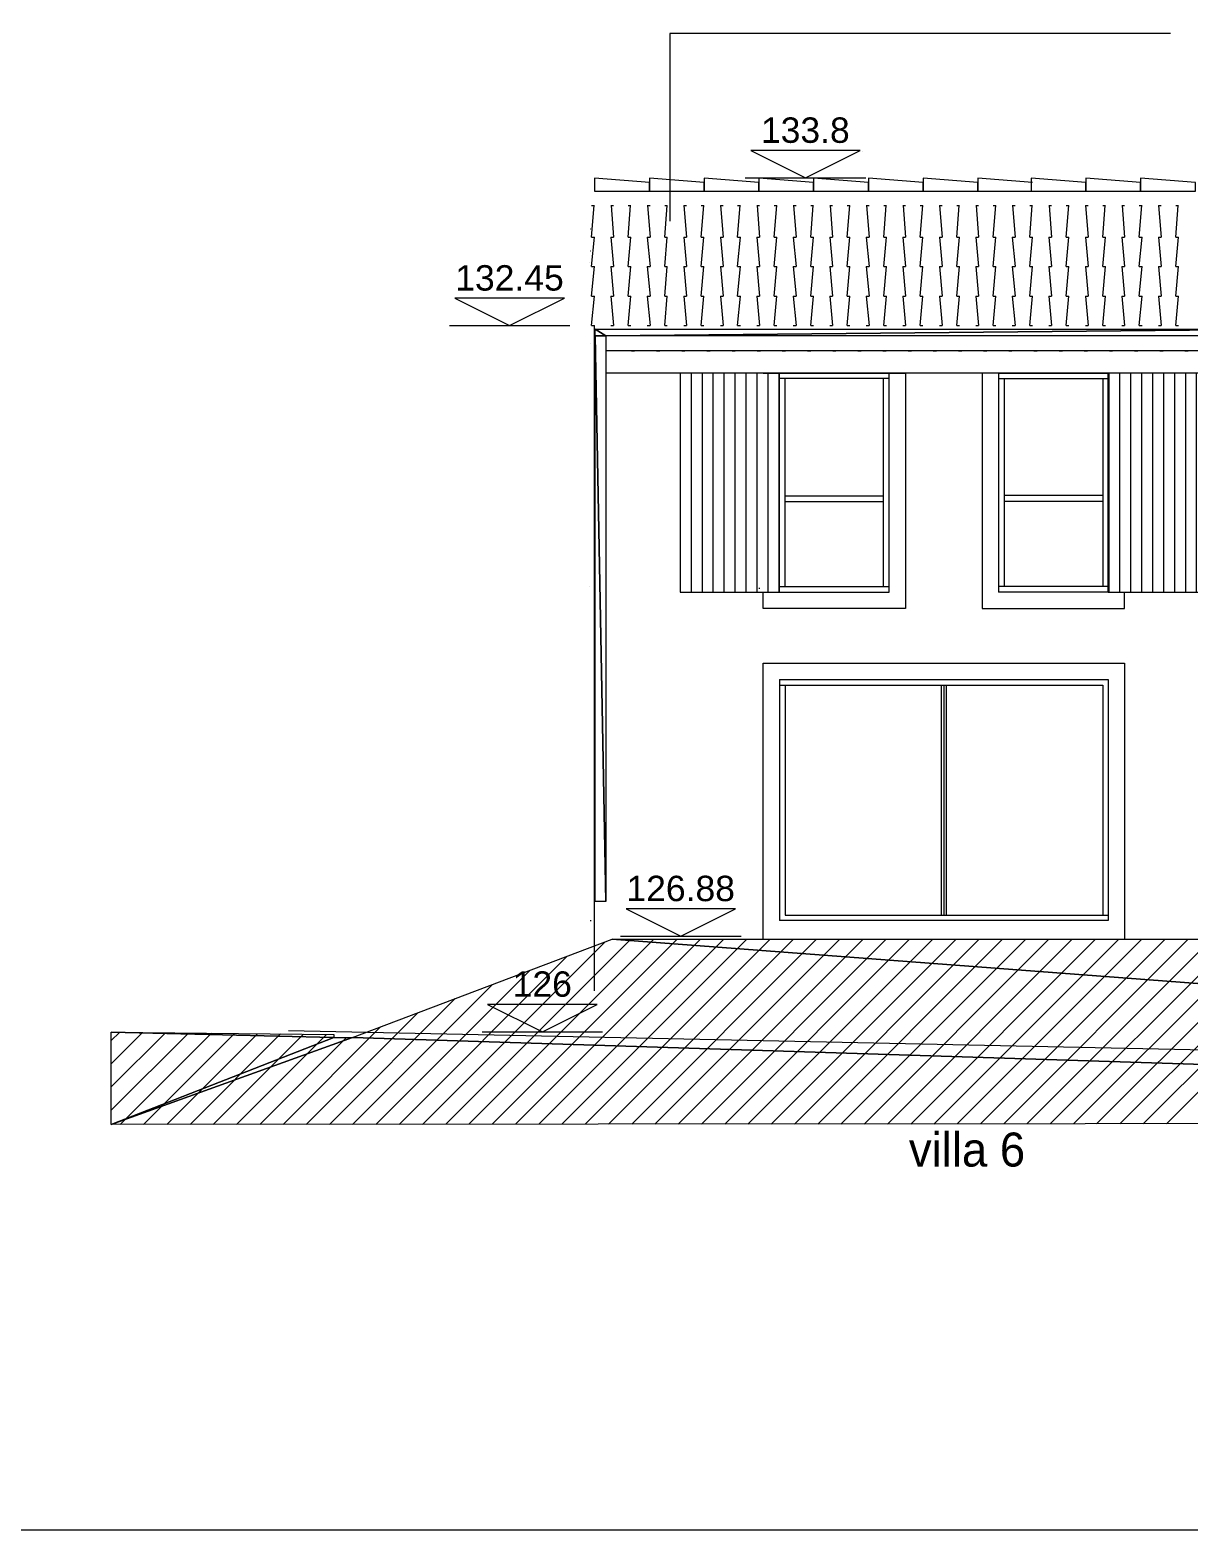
# Model space of a CAD drawing. Header units: metres. Extents: x 1.8 to 61.8, y -53.3 to -11.3.
# Drawn here: x 13.11 to 18.4, y -53.31 to -46.46 of the extents above; entities that cross this region are included whole.
import ezdxf
from ezdxf.enums import TextEntityAlignment as Align
from ezdxf.lldxf.tags import DXFTag

# ---------------------------------------------------------------- set-up
doc = ezdxf.new("R2010")
doc.units = ezdxf.units.M
doc.header["$MEASUREMENT"] = 0
for name, color, linetype in [('Calque commun', 7, 'Continuous'), ('Calque59', 7, 'Continuous'), ('Cotations', 7, 'Continuous'), ('Textes', 7, 'Continuous')]:
    doc.layers.add(name, color=color, linetype=linetype)
doc.styles.add('Arial', font='arial.ttf', dxfattribs={"height": 0.231939})
doc.styles.add('Century Gothic', font='GOTHIC.TTF', dxfattribs={"height": 0.310302})
tags = doc.linetypes.add('HIDDEN', pattern=[0.375, 0.25, -0.125]).pattern_tags.tags
tags[6:7] = [DXFTag(74, 4), DXFTag(75, 0), DXFTag(340, '0'), DXFTag(46, 1.0), DXFTag(50, 0.0), DXFTag(44, 0.0), DXFTag(45, 0.0)]
tags[4:5] = [DXFTag(74, 4), DXFTag(75, 0), DXFTag(340, '0'), DXFTag(46, 1.0), DXFTag(50, 0.0), DXFTag(44, 0.0), DXFTag(45, 0.0)]

# ---------------------------------------------------------------- blocks, each defined once
blk = doc.blocks.new('toit facade')
at = {"layer": 'Calque commun', "color": 7, "linetype": 'Continuous', "lineweight": 9}
blk.add_line((70.771, -25.9), (70.771, -19.825), dxfattribs=at)
at = {"layer": 'Calque59', "color": 32, "linetype": 'Continuous', "lineweight": 9}
for p, q in [((70.746, -18.73), (70.771, -18.73)), ((70.746, -19.019), (70.769, -18.731)), ((70.921, -18.731), (70.946, -18.731)), ((70.923, -18.731), (70.946, -19.019)), ((71.079, -19.019), (71.102, -18.731)), ((71.079, -18.731), (71.104, -18.731)), ((71.254, -18.731), (71.279, -18.731)), ((71.256, -18.731), (71.279, -19.019)), ((71.413, -19.019), (71.436, -18.731)), ((71.413, -18.731), (71.437, -18.731)), ((71.587, -18.731), (71.612, -18.731)), ((71.589, -18.731), (71.612, -19.019)), ((71.746, -19.019), (71.769, -18.731)), ((71.746, -18.731), (71.771, -18.731)), ((71.921, -18.731), (71.946, -18.731)), ((71.923, -18.731), (71.946, -19.019)), ((72.079, -19.019), (72.102, -18.731)), ((72.079, -18.731), (72.104, -18.731)), ((72.254, -18.731), (72.279, -18.731)), ((72.256, -18.731), (72.279, -19.019)), ((72.413, -19.019), (72.436, -18.731)), ((72.413, -18.731), (72.437, -18.731)), ((72.587, -18.731), (72.612, -18.731)), ((72.589, -18.731), (72.612, -19.019)), ((72.746, -19.019), (72.769, -18.731)), ((72.746, -18.731), (72.771, -18.731)), ((72.921, -18.731), (72.946, -18.731)), ((72.923, -18.731), (72.946, -19.019)), ((73.079, -19.019), (73.102, -18.731)), ((73.079, -18.731), (73.104, -18.731)), ((73.254, -18.731), (73.279, -18.731)), ((73.256, -18.731), (73.279, -19.019)), ((73.413, -19.019), (73.436, -18.731)), ((73.413, -18.731), (73.437, -18.731)), ((73.587, -18.731), (73.612, -18.731)), ((73.589, -18.731), (73.612, -19.019)), ((73.746, -19.019), (73.769, -18.731)), ((73.746, -18.731), (73.771, -18.731)), ((73.921, -18.731), (73.946, -18.731)), ((73.923, -18.731), (73.946, -19.019)), ((74.079, -19.019), (74.102, -18.731)), ((74.079, -18.731), (74.104, -18.731)), ((74.254, -18.731), (74.279, -18.731)), ((74.256, -18.731), (74.279, -19.019)), ((74.413, -19.019), (74.436, -18.731)), ((74.413, -18.731), (74.437, -18.731)), ((74.587, -18.731), (74.612, -18.731)), ((74.589, -18.731), (74.612, -19.019)), ((74.746, -19.019), (74.769, -18.731)), ((74.746, -18.731), (74.771, -18.731)), ((74.921, -18.731), (74.946, -18.731)), ((74.923, -18.731), (74.946, -19.019)), ((75.079, -19.019), (75.102, -18.731)), ((75.079, -18.731), (75.104, -18.731)), ((75.254, -18.731), (75.279, -18.731)), ((75.256, -18.731), (75.279, -19.019)), ((75.412, -19.019), (75.435, -18.731)), ((75.412, -18.731), (75.437, -18.731)), ((75.587, -18.731), (75.612, -18.731)), ((75.589, -18.731), (75.612, -19.019)), ((75.746, -19.019), (75.769, -18.731)), ((75.746, -18.731), (75.771, -18.731)), ((75.921, -18.731), (75.946, -18.731)), ((75.923, -18.731), (75.946, -19.019)), ((76.079, -19.019), (76.102, -18.731)), ((76.079, -18.731), (76.104, -18.731)), ((70.746, -19.287), (70.771, -19.019)), ((70.746, -19.019), (70.771, -19.019)), ((70.921, -19.019), (70.946, -19.288)), ((70.921, -19.019), (70.946, -19.019)), ((71.079, -19.288), (71.104, -19.019)), ((71.079, -19.019), (71.104, -19.019)), ((71.254, -19.019), (71.279, -19.288)), ((71.254, -19.019), (71.279, -19.019)), ((71.413, -19.288), (71.437, -19.019)), ((71.413, -19.019), (71.437, -19.019)), ((71.587, -19.019), (71.612, -19.288)), ((71.587, -19.019), (71.612, -19.019)), ((71.746, -19.288), (71.771, -19.019)), ((71.746, -19.019), (71.771, -19.019)), ((71.921, -19.019), (71.946, -19.288)), ((71.921, -19.019), (71.946, -19.019)), ((72.079, -19.288), (72.104, -19.019)), ((72.079, -19.019), (72.104, -19.019)), ((72.254, -19.019), (72.279, -19.288)), ((72.254, -19.019), (72.279, -19.019)), ((72.413, -19.288), (72.437, -19.019)), ((72.413, -19.019), (72.437, -19.019)), ((72.587, -19.019), (72.612, -19.288)), ((72.587, -19.019), (72.612, -19.019)), ((72.746, -19.288), (72.771, -19.019)), ((72.746, -19.019), (72.771, -19.019)), ((72.921, -19.019), (72.946, -19.288)), ((72.921, -19.019), (72.946, -19.019)), ((73.079, -19.288), (73.104, -19.019)), ((73.079, -19.019), (73.104, -19.019)), ((73.254, -19.019), (73.279, -19.288)), ((73.254, -19.019), (73.279, -19.019)), ((73.413, -19.288), (73.437, -19.019)), ((73.413, -19.019), (73.437, -19.019)), ((73.587, -19.019), (73.612, -19.288)), ((73.587, -19.019), (73.612, -19.019)), ((73.746, -19.288), (73.771, -19.019)), ((73.746, -19.019), (73.771, -19.019)), ((73.921, -19.019), (73.946, -19.288)), ((73.921, -19.019), (73.946, -19.019)), ((74.079, -19.288), (74.104, -19.019)), ((74.079, -19.019), (74.104, -19.019)), ((74.254, -19.019), (74.279, -19.288)), ((74.254, -19.019), (74.279, -19.019)), ((74.413, -19.288), (74.437, -19.019)), ((74.413, -19.019), (74.437, -19.019)), ((74.587, -19.019), (74.612, -19.288)), ((74.587, -19.019), (74.612, -19.019)), ((74.746, -19.288), (74.771, -19.019)), ((74.746, -19.019), (74.771, -19.019)), ((74.921, -19.019), (74.946, -19.288)), ((74.921, -19.019), (74.946, -19.019)), ((75.079, -19.288), (75.104, -19.019)), ((75.079, -19.019), (75.104, -19.019)), ((75.254, -19.019), (75.279, -19.288)), ((75.254, -19.019), (75.279, -19.019)), ((75.412, -19.288), (75.437, -19.019)), ((75.412, -19.019), (75.437, -19.019)), ((75.587, -19.019), (75.612, -19.288)), ((75.587, -19.019), (75.612, -19.019)), ((75.746, -19.288), (75.771, -19.019)), ((75.746, -19.019), (75.771, -19.019)), ((75.921, -19.019), (75.946, -19.288)), ((75.921, -19.019), (75.946, -19.019)), ((76.079, -19.288), (76.104, -19.019)), ((76.079, -19.019), (76.104, -19.019)), ((70.746, -19.556), (70.771, -19.287)), ((70.746, -19.287), (70.771, -19.287)), ((70.921, -19.288), (70.946, -19.556)), ((70.921, -19.288), (70.946, -19.288)), ((71.079, -19.556), (71.104, -19.288)), ((71.079, -19.288), (71.104, -19.288)), ((71.254, -19.288), (71.279, -19.556)), ((71.254, -19.288), (71.279, -19.288)), ((71.413, -19.556), (71.437, -19.288)), ((71.413, -19.288), (71.437, -19.288)), ((71.587, -19.288), (71.612, -19.556)), ((71.587, -19.288), (71.612, -19.288)), ((71.746, -19.556), (71.771, -19.288)), ((71.746, -19.288), (71.771, -19.288)), ((71.921, -19.288), (71.946, -19.556)), ((71.921, -19.288), (71.946, -19.288)), ((72.079, -19.556), (72.104, -19.288)), ((72.079, -19.288), (72.104, -19.288)), ((72.254, -19.288), (72.279, -19.556)), ((72.254, -19.288), (72.279, -19.288)), ((72.413, -19.556), (72.437, -19.288)), ((72.413, -19.288), (72.437, -19.288)), ((72.587, -19.288), (72.612, -19.556)), ((72.587, -19.288), (72.612, -19.288)), ((72.746, -19.556), (72.771, -19.288)), ((72.746, -19.288), (72.771, -19.288)), ((72.921, -19.288), (72.946, -19.556)), ((72.921, -19.288), (72.946, -19.288)), ((73.079, -19.556), (73.104, -19.288)), ((73.079, -19.288), (73.104, -19.288)), ((73.254, -19.288), (73.279, -19.556)), ((73.254, -19.288), (73.279, -19.288)), ((73.413, -19.556), (73.437, -19.288)), ((73.413, -19.288), (73.437, -19.288)), ((73.587, -19.288), (73.612, -19.556)), ((73.587, -19.288), (73.612, -19.288)), ((73.746, -19.556), (73.771, -19.288)), ((73.746, -19.288), (73.771, -19.288)), ((73.921, -19.288), (73.946, -19.556)), ((73.921, -19.288), (73.946, -19.288)), ((74.079, -19.556), (74.104, -19.288)), ((74.079, -19.288), (74.104, -19.288)), ((74.254, -19.288), (74.279, -19.556)), ((74.254, -19.288), (74.279, -19.288)), ((74.413, -19.556), (74.437, -19.288)), ((74.413, -19.288), (74.437, -19.288)), ((74.587, -19.288), (74.612, -19.556)), ((74.587, -19.288), (74.612, -19.288)), ((74.746, -19.556), (74.771, -19.288)), ((74.746, -19.288), (74.771, -19.288)), ((74.921, -19.288), (74.946, -19.556)), ((74.921, -19.288), (74.946, -19.288)), ((75.079, -19.556), (75.104, -19.288)), ((75.079, -19.288), (75.104, -19.288)), ((75.254, -19.288), (75.279, -19.556)), ((75.254, -19.288), (75.279, -19.288)), ((75.412, -19.556), (75.437, -19.288)), ((75.412, -19.288), (75.437, -19.288)), ((75.587, -19.288), (75.612, -19.556)), ((75.587, -19.288), (75.612, -19.288)), ((75.746, -19.556), (75.771, -19.288)), ((75.746, -19.288), (75.771, -19.288)), ((75.921, -19.288), (75.946, -19.556)), ((75.921, -19.288), (75.946, -19.288)), ((76.079, -19.556), (76.104, -19.288)), ((76.079, -19.288), (76.104, -19.288)), ((70.746, -19.825), (70.771, -19.556)), ((70.746, -19.556), (70.771, -19.556)), ((70.921, -19.556), (70.946, -19.825)), ((70.921, -19.556), (70.946, -19.556)), ((71.079, -19.825), (71.104, -19.556)), ((71.079, -19.556), (71.104, -19.556)), ((71.254, -19.556), (71.279, -19.825)), ((71.254, -19.556), (71.279, -19.556)), ((71.413, -19.825), (71.437, -19.556)), ((71.413, -19.556), (71.437, -19.556)), ((71.587, -19.556), (71.612, -19.825)), ((71.587, -19.556), (71.612, -19.556)), ((71.746, -19.825), (71.771, -19.556)), ((71.746, -19.556), (71.771, -19.556)), ((71.921, -19.556), (71.946, -19.825)), ((71.921, -19.556), (71.946, -19.556)), ((72.079, -19.825), (72.104, -19.556)), ((72.079, -19.556), (72.104, -19.556)), ((72.254, -19.556), (72.279, -19.825)), ((72.254, -19.556), (72.279, -19.556)), ((72.413, -19.825), (72.437, -19.556)), ((72.413, -19.556), (72.437, -19.556)), ((72.587, -19.556), (72.612, -19.825)), ((72.587, -19.556), (72.612, -19.556)), ((72.746, -19.825), (72.771, -19.556)), ((72.746, -19.556), (72.771, -19.556)), ((72.921, -19.556), (72.946, -19.825)), ((72.921, -19.556), (72.946, -19.556)), ((73.079, -19.825), (73.104, -19.556)), ((73.079, -19.556), (73.104, -19.556)), ((73.254, -19.556), (73.279, -19.825)), ((73.254, -19.556), (73.279, -19.556)), ((73.413, -19.825), (73.437, -19.556)), ((73.413, -19.556), (73.437, -19.556)), ((73.587, -19.556), (73.612, -19.825)), ((73.587, -19.556), (73.612, -19.556)), ((73.746, -19.825), (73.771, -19.556)), ((73.746, -19.556), (73.771, -19.556)), ((73.921, -19.556), (73.946, -19.825)), ((73.921, -19.556), (73.946, -19.556)), ((74.079, -19.825), (74.104, -19.556)), ((74.079, -19.556), (74.104, -19.556)), ((74.254, -19.556), (74.279, -19.825)), ((74.254, -19.556), (74.279, -19.556)), ((74.413, -19.825), (74.437, -19.556)), ((74.413, -19.556), (74.437, -19.556)), ((74.587, -19.556), (74.612, -19.825)), ((74.587, -19.556), (74.612, -19.556)), ((74.746, -19.825), (74.771, -19.556)), ((74.746, -19.556), (74.771, -19.556)), ((74.921, -19.556), (74.946, -19.825)), ((74.921, -19.556), (74.946, -19.556)), ((75.079, -19.825), (75.104, -19.556)), ((75.079, -19.556), (75.104, -19.556)), ((75.254, -19.556), (75.279, -19.825)), ((75.254, -19.556), (75.279, -19.556)), ((75.412, -19.825), (75.437, -19.556)), ((75.412, -19.556), (75.437, -19.556)), ((75.587, -19.556), (75.612, -19.825)), ((75.587, -19.556), (75.612, -19.556)), ((75.746, -19.825), (75.771, -19.556)), ((75.746, -19.556), (75.771, -19.556)), ((75.921, -19.556), (75.946, -19.825)), ((75.921, -19.556), (75.946, -19.556)), ((76.079, -19.825), (76.104, -19.556)), ((76.079, -19.556), (76.104, -19.556)), ((70.746, -19.825), (70.771, -19.825)), ((70.921, -19.825), (70.946, -19.825)), ((71.079, -19.825), (71.104, -19.825)), ((71.254, -19.825), (71.279, -19.825)), ((71.413, -19.825), (71.437, -19.825)), ((71.587, -19.825), (71.612, -19.825)), ((71.746, -19.825), (71.771, -19.825)), ((71.921, -19.825), (71.946, -19.825)), ((72.079, -19.825), (72.104, -19.825)), ((72.254, -19.825), (72.279, -19.825)), ((72.413, -19.825), (72.437, -19.825)), ((72.587, -19.825), (72.612, -19.825)), ((72.746, -19.825), (72.771, -19.825)), ((72.921, -19.825), (72.946, -19.825)), ((73.079, -19.825), (73.104, -19.825)), ((73.254, -19.825), (73.279, -19.825)), ((73.413, -19.825), (73.437, -19.825)), ((73.587, -19.825), (73.612, -19.825)), ((73.746, -19.825), (73.771, -19.825)), ((73.921, -19.825), (73.946, -19.825)), ((74.079, -19.825), (74.104, -19.825)), ((74.254, -19.825), (74.279, -19.825)), ((74.413, -19.825), (74.437, -19.825)), ((74.587, -19.825), (74.612, -19.825)), ((74.746, -19.825), (74.771, -19.825)), ((74.921, -19.825), (74.946, -19.825)), ((75.079, -19.825), (75.104, -19.825)), ((75.254, -19.825), (75.279, -19.825)), ((75.412, -19.825), (75.437, -19.825)), ((75.587, -19.825), (75.612, -19.825)), ((75.746, -19.825), (75.771, -19.825)), ((75.921, -19.825), (75.946, -19.825)), ((76.079, -19.825), (76.104, -19.825)), ((71.109, -20.058), (71.138, -20.058)), ((71.338, -20.058), (71.368, -20.058)), ((71.568, -20.058), (71.598, -20.058)), ((71.798, -20.058), (71.828, -20.058)), ((72.028, -20.058), (72.057, -20.058)), ((72.257, -20.058), (72.287, -20.058)), ((72.487, -20.058), (72.517, -20.058)), ((72.717, -20.058), (72.747, -20.058)), ((72.947, -20.058), (72.976, -20.058)), ((73.176, -20.058), (73.206, -20.058)), ((73.406, -20.058), (73.436, -20.058)), ((73.636, -20.058), (73.665, -20.058)), ((73.865, -20.058), (73.895, -20.058)), ((74.095, -20.058), (74.125, -20.058)), ((74.325, -20.058), (74.355, -20.058)), ((74.555, -20.058), (74.584, -20.058)), ((74.784, -20.058), (74.814, -20.058)), ((75.014, -20.058), (75.044, -20.058)), ((75.244, -20.058), (75.274, -20.058)), ((75.474, -20.058), (75.503, -20.058)), ((75.703, -20.058), (75.733, -20.058)), ((75.933, -20.058), (75.963, -20.058)), ((76.163, -20.058), (76.192, -20.058))]:
    blk.add_line(p, q, dxfattribs=at)
for points in [[(71.273, -18.521, 0), (70.771, -18.481, 0), (70.771, -18.599, 0), (71.273, -18.599, 0), (71.273, -18.521, 0)], [(71.773, -18.521, 0), (71.273, -18.481, 0), (71.273, -18.599, 0), (71.773, -18.599, 0), (71.773, -18.521, 0)], [(72.273, -18.521, 0), (71.773, -18.481, 0), (71.773, -18.599, 0), (72.273, -18.599, 0), (72.273, -18.521, 0)], [(72.773, -18.521, 0), (72.273, -18.481, 0), (72.273, -18.599, 0), (72.773, -18.599, 0), (72.773, -18.521, 0)], [(73.273, -18.521, 0), (72.773, -18.481, 0), (72.773, -18.599, 0), (73.273, -18.599, 0), (73.273, -18.521, 0)], [(73.773, -18.521, 0), (73.273, -18.481, 0), (73.273, -18.599, 0), (73.773, -18.599, 0), (73.773, -18.521, 0)], [(74.273, -18.521, 0), (73.773, -18.481, 0), (73.773, -18.599, 0), (74.273, -18.599, 0), (74.273, -18.521, 0)], [(74.772, -18.521, 0), (74.273, -18.481, 0), (74.273, -18.599, 0), (74.758, -18.599, 0)], [(75.258, -18.521, 0), (74.758, -18.481, 0), (74.758, -18.599, 0), (75.258, -18.599, 0), (75.258, -18.521, 0)], [(75.758, -18.521, 0), (75.258, -18.481, 0), (75.258, -18.599, 0), (75.758, -18.599, 0), (75.758, -18.521, 0)], [(76.258, -18.521, 0), (75.758, -18.481, 0), (75.758, -18.599, 0), (76.258, -18.599, 0), (76.258, -18.521, 0)]]:
    blk.add_polyline3d(points, dxfattribs=at)
blk = doc.blocks.new('hatch3')
at = {"layer": 'Calque commun', "color": 8, "linetype": 'Continuous', "lineweight": 9}
for p, q in [((-57.428, 12.058), (-57.428, 14.055)), ((-57.328, 12.058), (-57.328, 14.055)), ((-57.228, 12.058), (-57.228, 14.055)), ((-57.128, 12.058), (-57.128, 14.055)), ((-57.028, 12.058), (-57.028, 14.055)), ((-56.928, 12.058), (-56.928, 14.055)), ((-56.828, 12.058), (-56.828, 14.055)), ((-56.728, 12.058), (-56.728, 14.055)), ((-56.628, 12.058), (-56.628, 14.055)), ((-56.528, 12.058), (-56.528, 14.055))]:
    blk.add_line(p, q, dxfattribs=at)
mesh = blk.add_polyface(dxfattribs=at)
corners = [(-57.436, 14.055), (-57.436, 12.058), (-56.528, 12.058), (-56.528, 14.055)]
mesh.append_faces([[corners[k] for k in face] for face in [(0, 1, 2, 3)]], dxfattribs={"color": 8})
blk = doc.blocks.new('hatch4')
at = {"layer": 'Calque commun', "color": 8, "linetype": 'Continuous', "lineweight": 9}
for p, q in [((-61.244, 14.055), (-61.244, 12.058)), ((-61.144, 14.055), (-61.144, 12.058)), ((-61.044, 14.055), (-61.044, 12.058)), ((-60.944, 14.055), (-60.944, 12.058)), ((-60.844, 14.055), (-60.844, 12.058)), ((-60.744, 14.055), (-60.744, 12.058)), ((-60.644, 14.055), (-60.644, 12.058)), ((-60.544, 14.055), (-60.544, 12.058)), ((-60.444, 14.055), (-60.444, 12.058))]:
    blk.add_line(p, q, dxfattribs=at)
mesh = blk.add_polyface(dxfattribs=at)
corners = [(-60.436, 14.055), (-61.344, 14.055), (-61.344, 12.058), (-60.436, 12.058)]
mesh.append_faces([[corners[k] for k in face] for face in [(0, 1, 2, 3)]], dxfattribs={"color": 8})
blk = doc.blocks.new('Block4')
at = {"layer": 'Calque commun', "color": 0, "linetype": 'Continuous', "lineweight": 9}
blk.add_line((-0.55, 0), (0.55, 0), dxfattribs=at)
blk.add_polyline3d([(-0.5, 0.25, 0), (0, 0, 0), (0.5, 0.25, 0), (-0.5, 0.25, 0)], dxfattribs=at)
blk = doc.blocks.new('Lvl1')
at = {"layer": 'Calque commun', "color": 0, "linetype": 'ByBlock', "lineweight": -2}
blk.add_blockref('Block4', (0, 0), dxfattribs=at)
blk = doc.blocks.new('facade villa 678-9')
at = {"layer": 'Cotations', "color": 250, "linetype": 'ByBlock', "lineweight": -2}
blk.add_blockref('Lvl1', (-62.901, 14.491), dxfattribs=at)
at = {"layer": 'Cotations', "color": 212, "linetype": 'ByBlock', "lineweight": -2, "style": 'Arial'}
blk.add_text('132.45', height=0.2319, dxfattribs=at).set_placement((-62.902, 14.741), align=Align.BOTTOM_CENTER)
blk = doc.blocks.new('facade villa 678-11')
at = {"layer": 'Cotations', "color": 250, "linetype": 'ByBlock', "lineweight": -2}
blk.add_blockref('Lvl1', (-61.338, 8.916), dxfattribs=at)
at = {"layer": 'Cotations', "color": 212, "linetype": 'ByBlock', "lineweight": -2, "style": 'Arial'}
blk.add_text('126.88', height=0.2319, dxfattribs=at).set_placement((-61.339, 9.166), align=Align.BOTTOM_CENTER)
blk = doc.blocks.new('facade villa 678-16')
at = {"layer": 'Cotations', "color": 250, "linetype": 'ByBlock', "lineweight": -2}
blk.add_blockref('Lvl1', (-60.2, 15.84), dxfattribs=at)
at = {"layer": 'Cotations', "color": 212, "linetype": 'ByBlock', "lineweight": -2, "style": 'Arial'}
blk.add_text('133.8', height=0.2319, dxfattribs=at).set_placement((-60.201, 16.09), align=Align.BOTTOM_CENTER)
blk = doc.blocks.new('facade villa 678-18')
at = {"layer": 'Cotations', "color": 250, "linetype": 'ByBlock', "lineweight": -2}
blk.add_blockref('Lvl1', (-62.602, 8.043), dxfattribs=at)
at = {"layer": 'Cotations', "color": 212, "linetype": 'ByBlock', "lineweight": -2, "style": 'Arial'}
blk.add_text('126', height=0.2319, dxfattribs=at).set_placement((-62.603, 8.293), align=Align.BOTTOM_CENTER)
blk = doc.blocks.new('hatch16')
at = {"layer": 'Calque commun', "color": 7, "linetype": 'Continuous', "lineweight": 9}
for p, q in [((-63.697, 7.197), (-62.033, 8.861)), ((-63.484, 7.198), (-61.795, 8.887)), ((-63.272, 7.198), (-61.583, 8.887)), ((-63.06, 7.198), (-61.371, 8.887)), ((-62.848, 7.198), (-61.159, 8.887)), ((-62.635, 7.198), (-60.946, 8.887)), ((-62.423, 7.198), (-60.734, 8.887)), ((-62.211, 7.198), (-60.522, 8.887)), ((-61.999, 7.198), (-60.31, 8.887)), ((-61.786, 7.199), (-60.098, 8.887)), ((-61.574, 7.199), (-59.886, 8.887)), ((-61.362, 7.199), (-59.674, 8.887)), ((-61.15, 7.199), (-59.462, 8.887)), ((-60.937, 7.199), (-59.249, 8.887)), ((-60.725, 7.199), (-59.037, 8.887)), ((-60.513, 7.199), (-58.825, 8.887)), ((-60.3, 7.2), (-58.613, 8.887)), ((-60.088, 7.2), (-58.401, 8.887)), ((-59.876, 7.2), (-58.189, 8.887)), ((-59.664, 7.2), (-57.977, 8.887)), ((-59.451, 7.2), (-57.765, 8.887)), ((-59.239, 7.2), (-57.552, 8.887)), ((-59.027, 7.2), (-57.34, 8.887)), ((-58.815, 7.201), (-57.128, 8.887)), ((-58.602, 7.201), (-56.916, 8.887)), ((-58.39, 7.201), (-56.704, 8.887)), ((-58.178, 7.201), (-56.492, 8.887)), ((-57.966, 7.201), (-56.28, 8.887)), ((-57.753, 7.201), (-56.067, 8.887)), ((-57.541, 7.201), (-55.855, 8.887)), ((-57.329, 7.201), (-55.643, 8.887)), ((-57.116, 7.202), (-55.431, 8.887)), ((-56.904, 7.202), (-55.219, 8.887)), ((-63.909, 7.197), (-62.374, 8.732)), ((-64.121, 7.197), (-62.715, 8.603)), ((-64.334, 7.197), (-63.056, 8.474)), ((-64.546, 7.197), (-63.397, 8.346)), ((-64.97, 7.197), (-64.079, 8.088)), ((-64.758, 7.197), (-63.738, 8.217)), ((-66.538, 7.963), (-66.463, 8.037)), ((-66.538, 7.751), (-66.253, 8.035)), ((-66.538, 7.539), (-66.043, 8.033)), ((-66.538, 7.326), (-65.833, 8.031)), ((-66.456, 7.196), (-65.623, 8.029)), ((-66.244, 7.196), (-65.412, 8.027)), ((-66.032, 7.196), (-65.202, 8.025)), ((-65.819, 7.196), (-64.992, 8.023)), ((-65.607, 7.196), (-64.782, 8.021)), ((-65.395, 7.196), (-64.572, 8.019)), ((-65.183, 7.196), (-64.389, 7.991))]:
    blk.add_line(p, q, dxfattribs=at)
mesh = blk.add_polyface(dxfattribs=at)
corners = [(-64.507, 7.991), (-66.538, 7.196), (-66.538, 8.038), (-64.336, 7.991), (-39.856, 7.213), (-41.303, 8.508), (-41.119, 8.508), (-64.507, 8.019), (-61.965, 8.887), (-42.909, 8.887), (-39.856, 8.506)]
mesh.append_faces([[corners[k] for k in face] for face in [(0, 2, 7), (4, 6, 10)]], dxfattribs={"vtx0": -1, "color": 7})
mesh.append_faces([[corners[k] for k in face] for face in [(8, 4, 3)]], dxfattribs={"vtx0": -1, "vtx1": -1, "color": 7})
mesh.append_faces([[corners[k] for k in face] for face in [(0, 1, 2), (4, 5, 6), (3, 4, 1)]], dxfattribs={"vtx0": -1, "vtx2": -1, "color": 7})
mesh.append_faces([[corners[k] for k in face] for face in [(0, 3, 1), (8, 9, 4), (9, 5, 4)]], dxfattribs={"vtx1": -1, "vtx2": -1, "color": 7})
blk = doc.blocks.new('facade villa 678-31')
at = {"layer": 'Calque commun', "color": 7, "linetype": 'Continuous', "lineweight": 9}
for p, q in [((-59.678, 16.085), (-59.678, 16.085)), ((-59.678, 16.085), (-59.678, 16.085)), ((-59.678, 16.085), (-59.678, 16.083)), ((-62.167, 15.373), (-62.162, 15.373)), ((-62.167, 15.173), (-62.162, 15.173)), ((-62.167, 14.323), (-62.167, 14.323)), ((-62.167, 14.323), (-62.167, 14.323)), ((-62.167, 14.323), (-62.167, 14.323)), ((-62.167, 14.323), (-62.167, 14.323)), ((-60.436, 12.058), (-60.436, 14.058)), ((-59.436, 14.058), (-60.436, 14.058)), ((-59.436, 14.008), (-60.436, 14.008)), ((-60.386, 12.934), (-60.386, 14.008)), ((-59.486, 12.934), (-59.486, 14.008)), ((-59.436, 12.058), (-59.436, 14.058)), ((-58.436, 14.058), (-57.436, 14.058)), ((-58.436, 14.058), (-58.436, 12.058)), ((-58.436, 14.008), (-57.436, 14.008)), ((-58.383, 12.938), (-58.383, 14.012)), ((-57.483, 12.938), (-57.483, 14.012)), ((-57.436, 12.058), (-57.436, 14.058)), ((-57.236, 14.058), (-57.433, 14.058)), ((-59.486, 12.934), (-60.386, 12.934)), ((-60.386, 12.884), (-60.386, 12.934)), ((-60.386, 12.884), (-59.486, 12.884)), ((-60.386, 12.108), (-60.386, 12.884)), ((-59.486, 12.884), (-59.486, 12.934)), ((-59.486, 12.108), (-59.486, 12.884)), ((-57.483, 12.938), (-58.383, 12.938)), ((-58.383, 12.888), (-58.383, 12.938)), ((-58.383, 12.888), (-57.483, 12.888)), ((-58.383, 12.112), (-58.383, 12.888)), ((-57.483, 12.888), (-57.483, 12.938)), ((-57.483, 12.112), (-57.483, 12.888)), ((-60.62, 12.086), (-60.62, 12.097)), ((-60.436, 12.108), (-59.436, 12.108)), ((-60.436, 12.058), (-59.436, 12.058)), ((-57.436, 12.108), (-58.436, 12.108)), ((-57.436, 12.058), (-58.436, 12.058)), ((-57.436, 12.058), (-57.073, 12.058)), ((-60.436, 11.258), (-57.436, 11.258)), ((-60.436, 11.258), (-60.436, 11.258)), ((-60.436, 11.258), (-60.436, 11.258)), ((-60.436, 11.258), (-60.436, 11.258)), ((-60.436, 11.258), (-60.436, 11.258)), ((-60.436, 11.258), (-60.436, 9.058)), ((-57.436, 11.258), (-57.436, 9.058)), ((-60.436, 11.208), (-60.386, 11.208)), ((-60.386, 11.208), (-60.386, 9.108)), ((-60.386, 11.208), (-57.486, 11.208)), ((-58.961, 11.208), (-58.961, 9.108)), ((-58.936, 11.208), (-58.936, 9.108)), ((-58.911, 9.108), (-58.911, 11.208)), ((-62.167, 9.058), (-62.157, 9.058)), ((-57.436, 9.058), (-60.436, 9.058)), ((-60.386, 9.108), (-57.436, 9.108))]:
    blk.add_line(p, q, dxfattribs=at)
at = {"layer": 'Calque commun', "color": 23, "linetype": 'Continuous', "lineweight": -2}
for p, q in [((-62.169, 15.067), (-62.169, 15.067)), ((-62.169, 12.113), (-62.169, 12.113)), ((-62.169, 12.113), (-62.169, 12.113))]:
    blk.add_line(p, q, dxfattribs=at)
at = {"layer": 'Calque commun', "color": 26, "linetype": 'HIDDEN', "lineweight": 18}
blk.add_line((-64.92, 8.056), (-55.481, 7.856), dxfattribs=at)
at = {"layer": 'Calque commun', "color": 5, "linetype": 'Continuous', "lineweight": 18}
blk.add_polyline3d([(-56.867, 17.157, 0), (-61.438, 17.157, 0), (-61.438, 15.444, 0)], dxfattribs=at)
at = {"layer": 'Calque commun', "color": 5, "linetype": 'Continuous', "lineweight": 9}
for points in [[(-60.586, 14.055, 0), (-60.586, 14.055, 0), (-59.286, 14.055, 0), (-59.286, 12.058, 0), (-59.286, 11.908, 0), (-60.586, 11.908, 0), (-60.586, 12.058, 0)], [(-57.286, 14.055, 0), (-57.286, 14.055, 0), (-58.586, 14.055, 0), (-58.586, 12.058, 0), (-58.586, 11.908, 0), (-57.286, 11.908, 0), (-57.286, 12.058, 0)], [(-60.586, 8.887, 0), (-60.586, 11.408, 0), (-57.286, 11.408, 0), (-57.286, 8.887, 0)]]:
    blk.add_polyline3d(points, dxfattribs=at)
at = {"layer": 'Cotations', "color": 7, "linetype": 'Continuous', "lineweight": 9}
blk.add_line((-57.486, 11.208), (-57.486, 9.108), dxfattribs=at)
at = {"layer": 'Calque commun', "color": 0, "linetype": 'ByBlock', "lineweight": -2}
for name, p in [('toit facade', (-132.898, 34.317)), ('hatch4', (0, 0)), ('hatch3', (0, 0)), ('hatch16', (0, 0))]:
    blk.add_blockref(name, p, dxfattribs=at)
at = {"layer": 'Cotations', "color": 212, "linetype": 'ByBlock', "lineweight": -2}
for name in ['facade villa 678-16', 'facade villa 678-9', 'facade villa 678-11', 'facade villa 678-18']:
    blk.add_blockref(name, (0, 0), dxfattribs=at)
at = {"layer": 'Textes', "color": 5, "linetype": 'ByBlock', "lineweight": -2, "style": 'Century Gothic'}
blk.add_text('villa 6', height=0.3103, dxfattribs=at).set_placement((-59.255, 6.719), align=Align.BOTTOM_LEFT)
at = {"layer": 'Calque commun', "color": 8, "linetype": 'Continuous', "lineweight": 9}
mesh = blk.add_polyface(dxfattribs=at)
corners = [(-62.021, 14.397), (-62.121, 14.397), (-62.121, 14.458), (-62.021, 9.233), (-62.121, 9.233), (-55.754, 14.397), (-55.754, 14.458)]
mesh.append_faces([[corners[k] for k in face] for face in [(1, 3, 4)]], dxfattribs={"vtx0": -1, "color": 8})
mesh.append_faces([[corners[k] for k in face] for face in [(0, 1, 2), (0, 2, 6)]], dxfattribs={"vtx0": -1, "vtx2": -1, "color": 8})
mesh.append_faces([[corners[k] for k in face] for face in [(5, 0, 6)]], dxfattribs={"vtx1": -1, "color": 8})
mesh.append_faces([[corners[k] for k in face] for face in [(0, 3, 1)]], dxfattribs={"vtx1": -1, "vtx2": -1, "color": 8})
at = {"layer": 'Calque commun', "color": 5, "linetype": 'Continuous', "lineweight": 9}
mesh = blk.add_polyface(dxfattribs=at)
corners = [(-62.021, 14.059), (-55.728, 14.059), (-55.728, 14.259), (-62.021, 14.259)]
mesh.append_faces([[corners[k] for k in face] for face in [(0, 1, 2, 3)]], dxfattribs={"color": 5})

msp = doc.modelspace()

# ---------------------------------------------------------------- block references
at = {"layer": 'Cotations', "color": 0, "linetype": 'ByBlock', "lineweight": -2, "xscale": 0.5, "yscale": 0.5, "zscale": 0.5}
msp.add_blockref('facade villa 678-31', (46.7509, -55.0555), dxfattribs=at)

# ---------------------------------------------------------------- meshes
at = {"layer": 'Calque commun', "color": 7, "linetype": 'Continuous', "lineweight": 9}
mesh = msp.add_polyface(dxfattribs=at)
corners = [(61.7636, -11.3086), (1.7636, -11.3086), (1.7636, -53.3086), (61.7636, -53.3086)]
mesh.append_faces([[corners[k] for k in face] for face in [(0, 1, 2, 3)]], dxfattribs={"color": 7})

doc.saveas('drawing.dxf')
